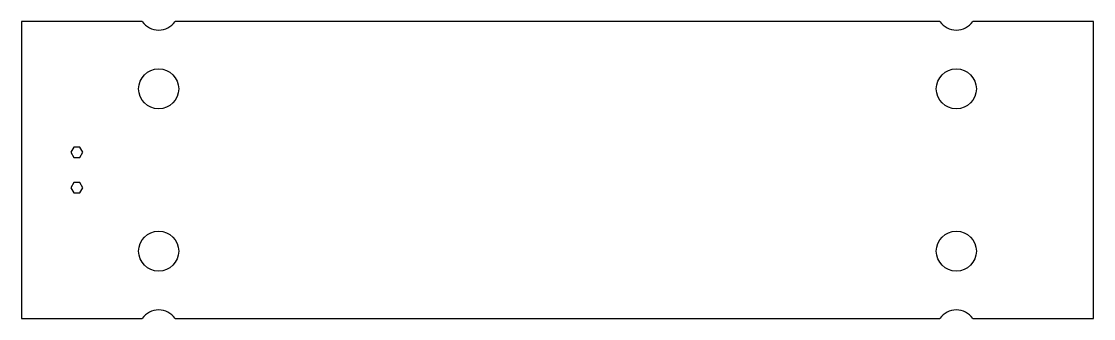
# Model space of a CAD drawing. Header units: millimetres. Extents: x 0 to 938, y 0 to 260.
import ezdxf

# ---------------------------------------------------------------- set-up
doc = ezdxf.new("R2010")
doc.units = ezdxf.units.MM

msp = doc.modelspace()

# ---------------------------------------------------------------- linework, layer by layer
at = {"color": 7, "linetype": 'Continuous', "lineweight": 25}
for p, q in [((0, 260), (0, 0)), ((105.64, 260), (0, 260)), ((803.14, 260), (134.36, 260)), ((937.5, 260), (831.86, 260)), ((937.5, 0), (937.5, 260)), ((45.87, 150.05), (43.25, 145.5)), ((51.13, 150.05), (45.87, 150.05)), ((53.75, 145.5), (51.13, 150.05)), ((43.25, 145.5), (45.87, 140.95)), ((45.87, 140.95), (51.13, 140.95)), ((51.13, 140.95), (53.75, 145.5)), ((45.87, 119.05), (43.25, 114.5)), ((43.25, 114.5), (45.87, 109.95)), ((51.13, 119.05), (45.87, 119.05)), ((53.75, 114.5), (51.13, 119.05)), ((51.13, 109.95), (53.75, 114.5)), ((45.87, 109.95), (51.13, 109.95)), ((0, 0), (105.64, 0)), ((134.36, 0), (803.14, 0)), ((831.86, 0), (937.5, 0))]:
    msp.add_line(p, q, dxfattribs=at)
for centre in [(120, 201), (817.5, 201), (120, 59), (817.5, 59)]:
    msp.add_circle(centre, 17.5, dxfattribs=at)
for centre, start, end in [((120, 270), 214.8499, 325.1501), ((817.5, 270), 214.8499, 325.1501), ((120, -10), 34.8499, 145.1501), ((817.5, -10), 34.8499, 145.1501)]:
    msp.add_arc(centre, 17.5, start, end, dxfattribs=at)

doc.saveas('drawing.dxf')
